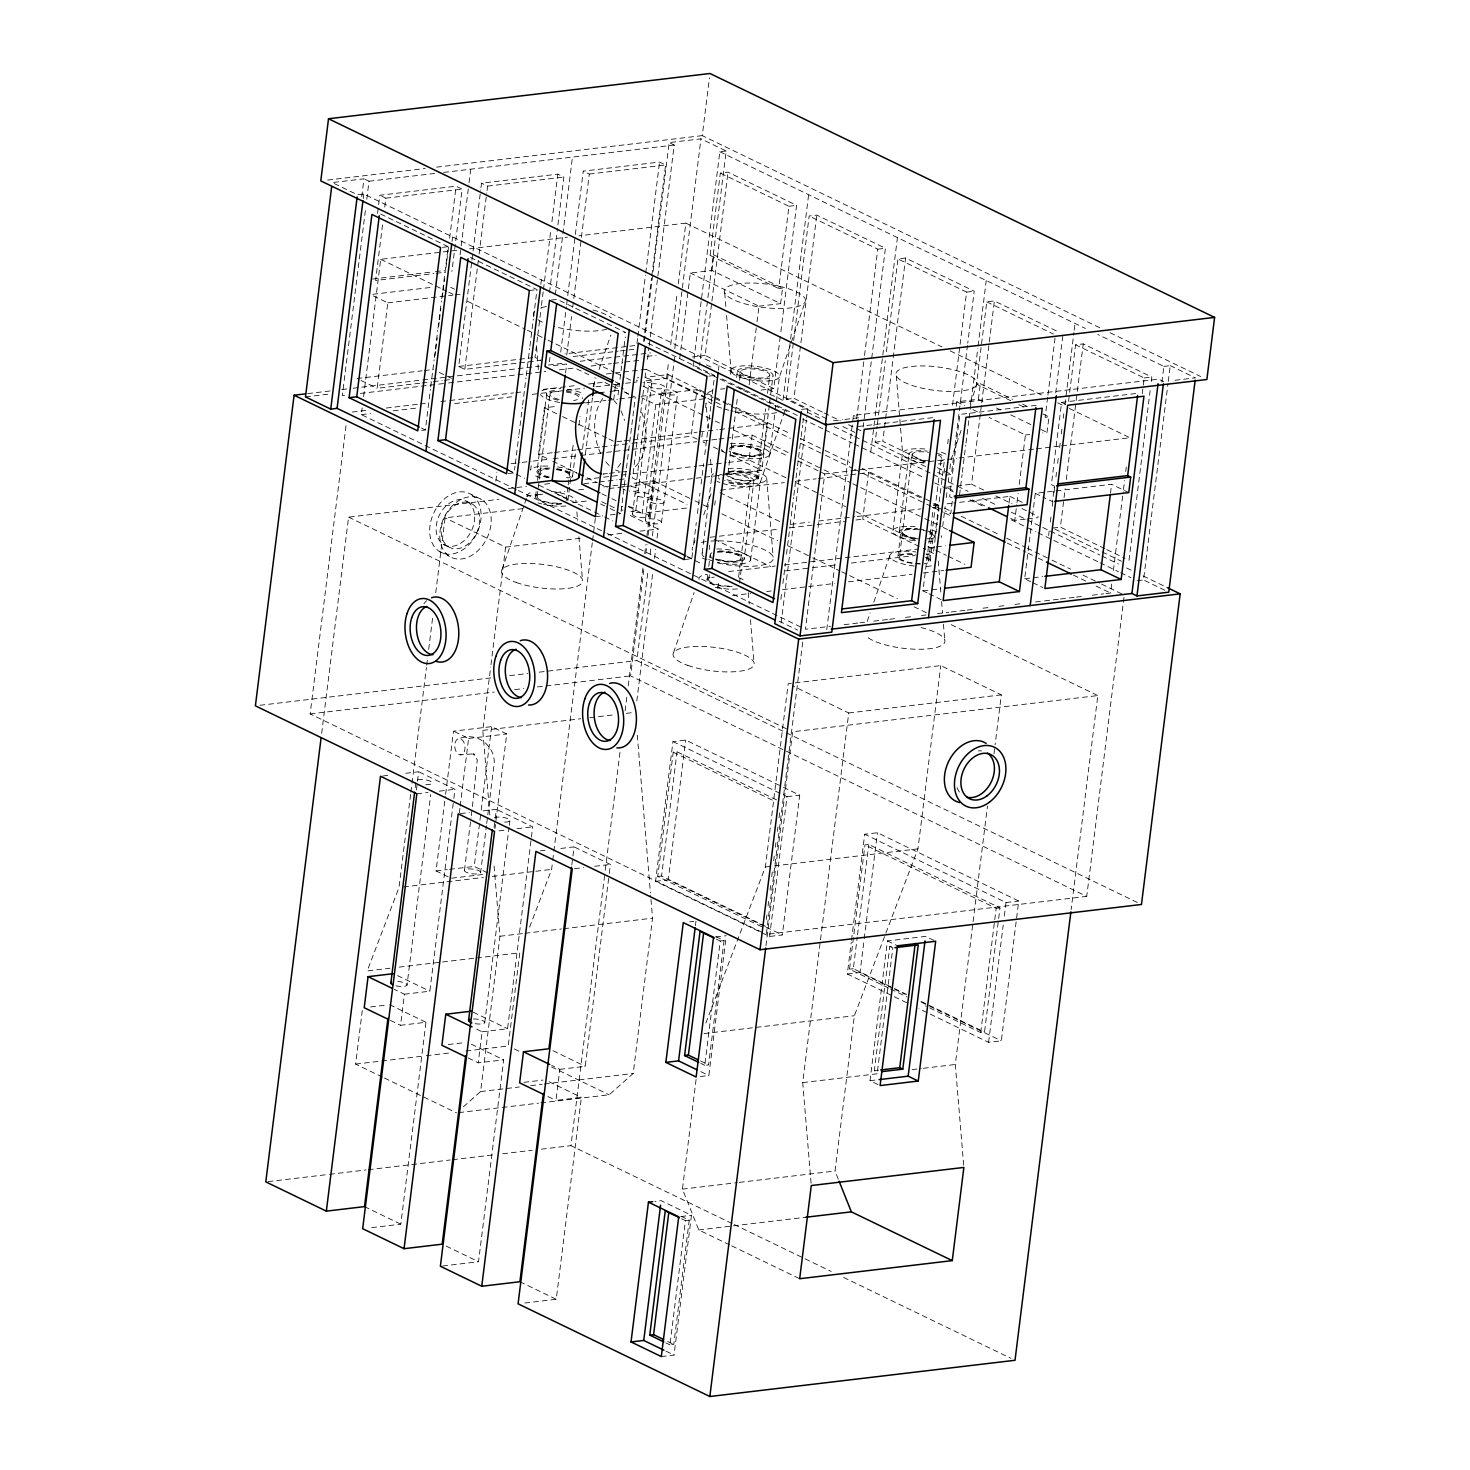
<?xml version="1.0" encoding="UTF-8"?>
<svg xmlns="http://www.w3.org/2000/svg" width="1470" height="1470" viewBox="0 0 1470 1470"><rect width="100%" height="100%" fill="white"/><g stroke="black" fill="none" stroke-linecap="round" stroke-linejoin="round"><path stroke-width="0.75" stroke-dasharray="5 3.75" d="M361.73 196.851L363.972 178.807L332.183 182.574L357.412 194.757L363.77 194.003L807.838 408.642L806.699 417.664M363.219 198.524L363.77 194.003M365.368 210.559L342.326 395.559L346.846 395.026M366.783 199.295L369.025 181.233L363.972 178.807M762.177 932.403L310.133 713.924L346.258 423.948M377.551 213.352L379.811 195.253L456.104 186.212L462.15 189.134L451.896 271.454M382.531 224.892L375.603 280.494L433.944 273.585M384.754 207.086L385.857 198.193L379.811 195.253M321.654 733.401L348.592 517.146L498.9 499.304M516.264 489.51L361.344 414.632L362.19 407.888M363.586 396.624L380.693 259.326L458.125 250.139M419.795 383.229L377.165 388.282L387.804 302.857L370.642 294.57M421.541 430.398L425.363 429.957L426.778 418.638M427.053 416.377L430.434 389.219M430.71 386.959L434.109 359.819M434.385 357.541L437.766 330.401M438.042 328.141L441.423 300.983M441.717 298.722L448.185 246.684L379.572 213.517M434.955 355.905L435.524 351.367M435.818 349.107L437.215 337.806M438.63 326.487L439.199 321.967M439.475 319.688L440.89 308.388M442.286 297.069L442.856 292.548M443.131 290.288L444.546 278.969M445.961 267.65L446.512 263.13M446.806 260.87L448.497 247.291M449.618 238.25L456.104 186.212M452.025 241.447L452.595 236.946M382.402 1077.051L355.63 1064.096L362.41 1009.559M460.073 254.898L460.918 248.136M461.194 245.876L468.783 184.963M469.059 182.703L470.749 169.16M537.542 337.034L535.007 357.412L541.052 360.334L464.759 369.374L458.695 366.453L471.668 262.377M471.943 260.116L472.789 253.336M473.083 251.058L480.69 189.979M480.966 187.719L481.535 183.199L557.828 174.14L563.874 177.061L557.112 231.36M410.608 794.517L399.013 887.476L367.224 970.917L390.009 968.215M410.883 792.238L411.729 785.439M412.023 783.161L426.429 667.509M426.704 665.249L427.549 658.45M428.689 649.372L432.639 617.62M435.745 592.686L445.061 517.844L522.493 508.657M464.759 369.374L478.853 256.258M479.128 253.998L486.735 192.901M487.029 190.641L487.581 186.12L481.535 183.199M415.202 787.644L416.047 780.846A8.177 2.37 7.1 0 1 424.334 779.688A8.177 2.37 7.1 0 1 432.198 782.812A8.177 2.37 7.1 0 1 425.289 784.521M416.396 789.886L418.656 771.75L402.945 773.606M371.653 1227.634L400.814 1224.179L425.969 1022.275L400.538 1025.288L404.397 994.216L394.309 989.347M395.981 985.8A8.177 2.37 7.1 0 0 407.025 985.12L430.747 794.572M482.619 874.521L451.198 878.251L436.057 870.938L445.318 796.538M445.612 794.278L453.477 731.16L491.623 726.639L506.746 733.953L494.967 828.639M404.397 994.216L429.846 991.203L453.568 800.654M453.862 798.375L454.983 789.298L418.656 771.75M495.831 481.094L496.952 472.054M459.338 812.873L459.908 808.371M460.183 806.111L468.599 738.473L453.477 731.16M464.465 870.258L470.988 817.926M471.264 815.648L472.109 808.831M472.403 806.552L477.309 759.843L473.377 753.816L474.626 754.79L471.668 753.504L473.064 753.871L460.257 754.845A8.177 5.09 83.2 0 1 455.259 742.35A8.177 5.09 83.2 0 1 464.134 742.938A8.177 5.09 83.2 0 1 460.257 754.845M508.455 473.561L514.169 472.881L515.014 466.082M515.308 463.822L518.689 436.682M518.965 434.422L522.346 407.263M522.622 405.003L526.003 377.845M526.297 375.585L529.678 348.445M529.953 346.167L533.334 319.027M533.628 316.767L537.009 289.608L468.379 256.442M489.841 815.023L482.785 730.388L490.686 667.031M490.962 664.771L505.625 547.116L445.061 517.844M540.831 284.371L541.401 279.87M537.818 334.774L541.199 307.634M541.475 305.356L543.165 291.795M543.459 289.535L550.772 230.698M551.912 221.658L557.828 174.14M487.452 872.812L474.204 866.418L480.947 812.304M481.223 810.043L491.623 726.639M549.504 292.457L556.836 233.62M480.598 872.647A8.177 2.37 7.1 0 0 469.298 868.899A8.177 2.37 7.1 0 0 467.699 872.812A8.177 2.37 7.1 0 0 480.598 872.647L486.441 825.717M486.717 823.476L493.681 767.616C497.981 748.303 478.264 730.811 459.504 738.583M531.184 465.696L530.633 470.124A24.531 7.093 7.1 0 1 551.25 466.229M555.329 294.717L562.642 236.064M562.918 233.803L572.473 157.106M549.413 361.712L549.982 357.284M533.187 461.084L548.659 459.246L538.571 454.359L544.378 407.778L558.03 406.161M548.255 477.824A17.989 5.2 7.1 0 1 537.083 471.08L546.748 393.427M494.104 827.445L494.949 820.646M495.225 818.386L496.364 809.308L480.653 811.164M535.595 496.162L536.164 491.66M537.561 480.359L538.682 471.319M537.193 496.419L549.964 393.923M560.713 352.12L566.354 306.881M566.63 304.602L567.475 297.822M567.751 295.562L575.082 236.725M575.358 234.465L583.259 171.126L659.552 162.067L665.598 164.989L651.798 275.864M442.635 1266.001L478.522 1261.738L503.677 1059.833L478.246 1062.847L482.123 1031.793L474.038 1027.879M566.758 355.042L571.554 316.583M572.694 307.542L573.539 300.744M573.814 298.483L581.146 239.665M581.422 237.405L589.305 174.048L583.259 171.126M484.733 1022.679L509.024 827.592M509.318 825.313L509.87 820.793M565.546 372.994L566.667 364.046L553.326 365.626M463.417 1106.8L480.598 1091.567L499.947 936.261L494.03 865.352M566.226 500.719L567.916 487.158M568.192 484.898L573.19 444.804M567.843 500.939L570.948 476.078M572.565 476.317L575.872 449.691M578.904 425.289L580.025 416.414M482.123 1031.793L507.554 1028.761L532.691 826.857L496.364 809.308M582.598 448.423L588.68 399.619M585.354 454.597L592.41 397.966M593.807 386.647L594.946 377.588M529.604 927.147L551.617 869.376L552.463 862.578M552.738 860.317L553.584 853.5M553.878 851.24L592.281 542.834M592.575 540.556L595.387 517.881M613.688 399.767L615.618 384.24L619.421 383.78L618.043 394.879M619.991 379.333L621.645 365.956M621.92 363.733L625.264 336.998M571.812 865.021L572.657 858.204M572.951 855.944L574.072 846.867L558.361 848.723M637.576 338.541L636.73 345.34L564.921 353.847M637.851 336.281L645.459 275.202M645.734 272.924L659.552 162.067M621.075 511.45L635.297 397.212L621.167 390.377M643.621 341.481L651.522 278.124M644.43 341.132L652.864 273.438M653.139 271.178L669.162 142.59L700.951 138.823L726.18 151.006L699.481 365.332M606.283 374.005L646.083 369.282L632.541 478.007L687.041 504.339M647.498 359.36L648.913 348.078M649.189 345.817L650.034 339.055M650.31 336.795L674.197 145.034L669.162 142.59M524.827 1303.026L556.248 1299.296L581.385 1097.392L555.954 1100.405L559.831 1069.351L551.746 1065.438M632.541 513.967L648.601 385.066M635.849 510.163L651.908 381.263A8.177 2.37 7.1 0 0 644.76 377.808M686.472 508.05L642.243 513.306L655.785 404.581L641.655 397.764M645.348 520.178L661.408 391.259M648.656 516.356A8.177 2.37 7.1 0 0 637.374 512.607A8.177 2.37 7.1 0 0 635.757 516.521A8.177 2.37 7.1 0 0 648.656 516.356L664.716 387.455A8.177 2.37 7.1 0 0 653.433 383.707A8.177 2.37 7.1 0 0 651.816 387.621A8.177 2.37 7.1 0 0 664.716 387.455M732.06 1223.518L570.966 1145.663L604.997 872.482M605.272 870.203L620.028 751.832M625.117 710.855L626.826 697.203M628.241 685.81L642.978 567.438M644.687 553.786L645.826 544.672M646.947 535.576L653.764 480.929L630.979 483.63M705.765 397.396L666.535 378.433L668.482 362.667M670.743 344.66L677.174 292.897M678.295 283.894L685.865 223.128L578.831 235.825M1123.98 597.353L1086.734 896.388L630.575 675.906L644.117 567.163M645.808 553.565L646.947 544.506M648.068 535.447L668.097 374.593L645.385 377.294M559.831 1069.351L585.262 1066.32L608.984 875.771M609.278 873.492L610.399 864.433L574.072 846.867M674.803 348.629L700.951 138.823M1137.357 902.47L636.878 660.563L648.16 569.882M650.144 554.006L650.989 547.207M652.404 535.87L674.987 354.49M1099.762 327.755L702.256 135.626L709.44 77.928M636.786 700.97L652.57 574.255M654.536 558.416L655.675 549.376M657.072 538.057L658.211 529.016L627.929 514.371M679.71 358.459L688.107 291.023M688.401 288.781L690.349 273.034L711.976 270.48L780.607 303.647L782.536 288.12L713.905 254.935L710.083 255.394L720.337 173.074L727.981 172.174L796.593 205.341L780.533 334.315M661.482 522.548A8.177 2.37 7.1 0 0 650.181 518.818A8.177 2.37 7.1 0 0 648.582 522.714A8.177 2.37 7.1 0 0 661.482 522.548L677.541 393.648A8.177 2.37 7.1 0 0 666.241 389.899A8.177 2.37 7.1 0 0 664.642 393.813A8.177 2.37 7.1 0 0 677.541 393.648M726.18 151.006L719.822 151.759L693.123 366.085L697.368 365.589M697.203 439.181L691.157 436.259L696.964 389.66L637.741 396.698M711.976 270.48L713.905 254.935M780.258 336.575L773.771 388.613L705.141 355.446L711.627 303.408M711.903 301.148L727.981 172.174M701.851 437.049L702.403 432.529M705.508 407.613L706.078 403.092L707.952 427.752M684.175 559.629L691.8 558.729L692.646 551.948M693.766 542.889L696.302 522.53M697.442 513.471L699.977 493.111M701.098 484.071L703.634 463.693M704.755 454.653L714.622 375.456L645.991 342.289M718.462 370.219L719.014 365.718M783.437 787.314L799.717 795.178L782.316 934.957L769.6 936.463L655.565 881.357L672.966 741.578L685.682 740.053L781.397 786.321M540.813 1102.886L609.131 1094.782L633.184 1073.467L652.533 918.162L650.622 895.285M761.699 926.725L657.751 876.469L673.223 752.217L677.045 751.776L778.953 801.04M765.521 926.265L661.573 876.028L677.045 751.776M702.201 553.051L711.866 475.398M730.48 374.28L731.031 369.852M763.977 926.1L668.28 879.832L685.682 740.053M709.201 549.578L709.753 545.131M714.714 505.202L715.284 500.755M707.07 579.897L707.64 575.376M708.76 566.336L710.175 555.054M708.76 579.345L709.33 574.843M736.654 377.459L737.481 370.789M727.926 473.799L737.664 395.706M739.594 380.16L740.696 371.285M717.856 588.404L718.701 581.624M749.186 384.883L756.738 324.19M757.013 321.948L758.979 306.201L690.349 273.034M786.027 477.842L749.02 459.963L752.107 435.102L727.779 437.986M738.638 576.865L750.564 481.131M695.42 925.604L695.99 921.102M739.502 583.057L742.589 558.214M715.743 559.611A17.989 5.2 7.1 0 0 744.132 559.243L753.798 481.59M782.536 288.12L778.714 288.561L788.967 206.259L720.337 173.074M756.958 478.081A14.718 4.245 7.1 0 0 736.635 471.355A14.718 4.245 7.1 0 0 733.75 478.393A14.718 4.245 7.1 0 0 756.958 478.081L765.594 408.862M767.524 393.335L769.729 375.585A14.718 4.245 7.1 0 0 749.406 368.841A14.718 4.245 7.1 0 0 746.521 375.879A14.718 4.245 7.1 0 0 769.729 375.585M758.575 478.301A16.354 4.722 7.1 0 0 735.992 470.823A16.354 4.722 7.1 0 0 732.795 478.632A16.354 4.722 7.1 0 0 758.575 478.301L761.68 453.458M763.297 453.697L769.38 404.875M769.655 402.67L772.963 376.044A17.989 5.2 7.1 0 0 748.12 367.812A17.989 5.2 7.1 0 0 744.592 376.412A17.989 5.2 7.1 0 0 772.963 376.044M750.582 560.199L760.247 482.546L785.311 409.432M609.205 488.518L761.809 470.4L767.597 423.819L731.27 406.253M769.747 454.653L775.002 412.482M775.278 410.277L776.105 403.607M776.38 401.402L779.412 376.981L805.211 301.717A40.866 11.815 7.1 0 0 748.763 283.012A40.866 11.815 7.1 0 0 740.715 302.563A40.866 11.815 7.1 0 0 805.211 301.717M729.653 1244.888L698.764 1229.949L682.447 1189.138L696.174 1078.833M783.051 399.987L790.364 341.334M790.639 339.074L808.629 194.701M826.691 418.785L786.321 399.27L793.377 342.712M793.653 340.452L809.161 215.998L816.787 215.098L885.418 248.265L863.147 427.017M681.161 1216.26L689.246 1220.173L673.774 1344.407L669.952 1344.866L685.424 1220.614L681.4 1218.667M715.982 936.702L724.067 940.616L708.595 1064.85L704.773 1065.309L720.245 941.057L716.221 939.109M661.316 1356.571L674.032 1355.064L691.451 1215.286L661.169 1200.659L654.812 1201.413M700.381 1076.518L708.852 1075.507L725.978 937.989M822.208 412.023L793.965 398.37L816.787 215.098M780.882 599.392L781.728 592.612M782.867 583.553L785.403 563.194M786.524 554.135L789.904 526.995M790.18 524.735L793.579 497.577M793.855 495.316L797.236 468.158M797.512 465.898L800.893 438.758M801.187 436.498L802.583 425.179M802.877 422.919L803.428 418.38M781.14 622.968L806.424 419.924M705.857 1023.12L765.374 866.969L788.196 683.697L940.782 665.598L1001.327 694.869L995.116 744.757M766.366 919.485L766.917 914.965M768.057 905.924L768.608 901.422M770.023 890.122L770.592 885.601M771.713 876.561L772.264 872.041M773.679 860.758L774.249 856.238M775.37 847.198L775.939 842.678M777.336 831.377L777.906 826.875M779.026 817.834L779.872 811.054M802.712 642.169L766.311 934.405L1086.734 896.388M765.98 945.761L792.642 731.766L1097.814 695.567L1071.152 909.544M797.898 460.974L824.743 473.965L805.413 629.27L830.458 626.293M769.6 936.463L787.001 796.685L782.94 794.719M826.746 629.711L853.445 415.385L1158.617 379.168L1163.67 381.612M856.642 418.858L864.25 357.78M864.544 355.519L877.774 249.183L809.161 215.998M870.736 451.952L874.962 418.105M875.238 415.845L897.435 237.625M919.246 546.509L862.725 519.186L868.531 472.587L850.303 474.755M925.604 466.596L875.146 442.194L877.112 426.355M877.388 424.095L878.233 417.315M878.527 415.054L885.289 360.738M886.41 351.697L897.968 258.94L905.593 258.022L974.224 291.189L967.738 343.245M811.091 1183.258L802.712 1082.6L820.223 942.013M820.499 939.734L848.741 712.968L792.238 685.645M925.163 461.782L882.772 441.294L905.593 258.022M892.933 530.431L902.598 452.76M899.383 531.368L909.048 453.715M897.894 556.468L900.981 531.607M906.696 1002.724L847.308 974.022L851.24 942.472M851.516 940.212L864.709 834.243L877.443 832.737L1018.728 901.036L1001.309 1040.815L988.593 1042.322L918.971 1008.677M912.337 562.937A14.718 4.245 7.1 0 1 899.493 556.726L912.264 454.212M888.45 987.987L849.513 969.153L864.985 844.901L868.788 844.46L999.986 907.872L984.514 1032.124L980.711 1032.565L925.347 1005.811M906.622 994.473L853.317 968.712L857.267 937.07M857.543 934.81L868.788 844.46M838.286 1179.197L835.034 1171.02L854.382 1015.715L917.96 848.851L940.782 665.598M892.786 988.354L860.024 972.515L863.956 940.965M864.231 938.705L877.443 832.737M926.982 592.796L922.939 590.848L933.303 507.664M928.525 561.007L941.296 458.511M930.142 561.228L933.248 536.385M934.865 536.624L944.53 458.971A17.989 5.2 7.1 0 1 941.131 461.102M933.652 551.121L937.235 522.273M937.511 520.049L938.889 508.951M944.052 473.101L944.604 468.581M947.709 443.701L948.279 439.162M952.505 405.224L966.598 292.107L897.968 258.94M878.086 1084.603L870.019 1080.689L887.439 940.91L925.586 936.39L935.673 941.259M956.235 406.308L956.786 401.825L978.395 399.252L984.459 402.174M889.791 946.46L892.823 947.929L877.351 1072.163L874.319 1070.711L889.791 946.46L894.036 945.963M942.693 526.48L943.519 519.829M943.795 517.605L945.173 506.507M946.276 497.632L947.121 490.98M948.223 482.105L948.775 477.658M949.877 468.783L950.704 462.131M945.669 475.141L951.402 474.461L967.462 345.505M959.561 494.875L962.078 474.571M962.354 472.311L965.735 445.245M966.01 442.985L968.822 420.42M969.116 418.16L969.943 411.398M970.237 409.138L977.826 348.225M978.101 345.964L986.241 280.55M1010.846 400.759L976.521 384.166L986.774 301.864L994.4 300.946L1058.988 332.165M978.395 399.252L980.343 383.725L976.521 384.166M983.687 490.08L971.578 484.218L981.445 405.022M981.721 402.762L994.4 300.946M1009.045 503.108L1009.872 496.364L953.773 503.034M1025.38 519.149L1014.778 520.398L1016.726 504.669M1017.019 502.428L1018.14 493.424M1019.261 484.438L1025.417 434.991L989.089 417.425M963.677 1165.159L955.298 1064.501L972.809 923.895M973.085 921.635L987.491 805.983M993.996 753.816L994.841 747.017M1030.727 581.697L1024.663 578.776L1035.303 493.35L1111.596 484.291L1128.758 492.597M1047.651 397.323L1045.152 417.351L1048.974 416.892L1047.026 432.419L1042.708 432.933M1047.926 395.099L1055.405 335.031M1055.699 392.949L1063.03 334.131M980.711 1032.565L996.182 908.313L864.985 844.901M1135.667 393.556L1061.616 402.339L1051.362 484.641L1054.394 486.111L1052.465 501.637L1042.928 497.044M1048.643 535.539L1049.212 531.038M1050.333 521.997L1051.179 515.235M1052.299 506.213L1052.851 501.693M1053.99 492.671L1054.835 485.908M1055.956 476.886L1056.507 472.366M1057.628 463.344L1058.473 456.582M1059.613 447.56L1060.164 443.04M1061.285 434.017L1062.13 427.255M1063.251 418.233L1063.821 413.713M1064.941 404.691L1073.927 332.496M1074.221 330.236L1075.066 323.473M988.593 1042.322L1003.202 925.089M1004.322 916.067L1006.013 902.543L864.709 834.243M1068.543 401.347L1069.388 394.566M1069.664 392.306L1075.581 344.788L1083.225 343.888L1151.837 377.055L1151.286 381.575M1104.797 548.604L1060.385 527.142L1063.765 500.002M1064.06 497.724L1065.18 488.683M1066.301 479.624L1075.893 402.706M1076.169 400.446L1077.014 393.648M1077.308 391.387L1083.225 343.888M1110.475 493.295L1111.596 484.291M1106.028 593.604L1110.585 593.053L1111.706 584.049M1113.378 570.544L1123.19 491.77M1123.484 489.528L1124.605 480.525M1125.726 471.521L1126.277 467.019M1142.245 393.795L1144.211 377.955L1075.581 344.788M1129.015 560.309L1150.146 390.634M1161.906 382.182L1163.872 366.397L1097.778 334.443M1164.883 590.297L1143.531 579.97L1167.988 383.688M1168.264 381.428L1170.23 365.644L1163.872 366.397M502.005 569.717L524.018 505.386M524.753 503.236L527.693 494.673M593.108 386.72L596.048 378.121M599.007 369.521L610.803 335.105M693.472 544.947L694.942 540.648M703.744 514.923L711.094 493.479M673.572 652.643L694.116 592.594M867.245 621.442L870.166 612.861M873.841 602.13L889.993 554.962M950.98 459.908L961.306 429.81M970.145 403.993L976.778 384.644A40.866 11.815 7.1 0 0 920.312 365.938A40.866 11.815 7.1 0 0 912.282 385.489A40.866 11.815 7.1 0 0 976.778 384.644M327.589 180.075L425.234 168.499M436.59 167.139L702.256 135.626M369.025 181.233L434.587 173.46M443.628 172.394L674.197 145.034M385.857 198.193L462.15 189.134M487.581 186.12L563.874 177.061M589.305 174.048L665.598 164.989M442.47 247.364L448.185 246.684M788.967 206.259L796.593 205.341M469.518 248.797L567.438 237.166M372.571 279.043L433.172 271.84M435.414 271.582L444.381 270.517M436.186 273.31L445.171 272.244M372.884 294.294L431.224 287.385M387.804 302.857L452.87 295.139M455.112 294.882L461.856 294.073M529.365 290.509L537.009 289.608M877.774 249.183L885.418 248.265M551.471 300.045L557.185 299.365L625.816 332.532L621.994 332.992M758.979 306.201L780.607 303.647M966.598 292.107L974.224 291.189M356.971 378.525L422.055 370.808M424.297 370.532L433.264 369.466M458.695 366.453L532.746 357.669M573.208 356.512L618.098 351.183M620.34 350.926L633.809 349.327M307.708 393.592L330.419 390.91M341.775 389.55L350.852 388.484M353.131 388.209L539.325 366.122M548.402 365.038L564.296 363.145M580.191 361.271L650.585 352.91M422.037 382.953L431.022 381.888M433.264 381.63L442.231 380.565M444.473 380.289L451.216 379.499M305.484 396.9L328.196 394.199M647.002 356.383L656.079 355.299M360.407 393.427L444.05 383.486M448.57 382.953L545.774 371.432M559.335 369.815L575.174 367.941M590.995 366.067L611.336 363.641M613.596 363.384L622.637 362.3M624.897 362.043L640.718 360.168M692.425 356.953L705.141 355.446M352.212 412.078L368.125 410.185M386.298 408.035L418.123 404.25M420.383 403.993L427.2 403.184M440.835 401.567L447.67 400.759M449.93 400.483L513.563 392.931M515.841 392.655L522.659 391.847M543.11 389.421L574.935 385.654M588.57 384.037L604.464 382.145M361.344 414.632L370.458 413.566M393.243 410.847L416.01 408.145M454.726 403.552L511.67 396.808M532.158 394.364L538.994 393.556M541.272 393.298L564.039 390.597M566.317 390.322L584.545 388.154M595.92 386.812L611.869 384.919M614.148 384.644L623.262 383.56M625.54 383.284L636.914 381.943M646.028 380.859L666.535 378.433M708.908 376.136L714.622 375.456M599.448 392.71L607.918 391.7M610.032 391.461L618.521 390.45A40.866 25.413 83.2 0 0 614.092 390.763M585.372 402.909L605.861 400.483M608.139 400.207L617.492 399.325M619.532 398.848L635.463 396.973M761.056 390.12L773.771 388.613M655.785 404.581L704.424 398.811M786.321 399.27L793.965 398.37M801.481 409.395L807.838 408.642M1144.211 377.955L1151.837 377.055M621.847 441.11L615.011 441.919L608.966 438.997M624.125 440.835L630.961 440.026M633.239 439.75L697 432.198M699.279 431.923L717.507 429.754M719.786 429.497L726.603 428.67M728.881 428.413L767.597 423.819M538.571 454.359L552.224 452.742M554.502 452.484L575.009 450.04M577.287 449.765L600.054 447.064M602.332 446.806L611.446 445.722M613.725 445.447L629.656 443.554M631.935 443.297L691.157 436.259M833.508 420.787L842.604 419.703M844.864 419.428L858.498 417.811L853.445 415.385M1175.026 380.271L1195.459 377.845L1170.23 365.644M511.064 463.712L519.902 462.664M522.126 462.388L530.964 461.341M553.216 458.713L578.261 455.737M580.54 455.461L621.534 450.592M623.813 450.334L696.688 441.68M716.735 439.31L701.245 441.147L705.288 443.095M718.94 439.034L725.574 438.262M858.168 426.484L934.461 417.425M1036.185 405.352L959.892 414.411L949.638 496.713L952.67 498.183L950.741 513.71L945.026 510.954M607.404 473.524L603.159 474.038A40.866 25.413 83.2 0 0 607.588 473.726M609.517 473.285L620.12 472.017M875.146 442.194L882.772 441.294M508.326 488.518L526.499 486.349M544.653 484.2L551.471 483.391M585.519 479.349L601.414 477.474M603.692 477.199L630.942 473.965M633.221 473.689L696.798 466.155M699.058 465.88L726.309 462.646M728.587 462.388L749.02 459.963M583.902 483.777L597.169 482.197M599.374 481.939L617.069 479.845M619.274 479.569L625.908 478.797M1025.417 434.991L1029.735 434.477M526.223 496.07L542.173 494.177M555.825 492.56L564.939 491.476M578.61 489.859L585.446 489.032M603.655 486.882L610.491 486.074M612.769 485.798L628.701 483.906M547.557 505.68L563.488 503.787M572.602 502.722L586.273 501.086M824.743 473.965L945.449 459.632M947.727 459.375L956.841 458.291M959.12 458.015L1034.274 449.103M1036.552 448.828L1059.319 446.127M1061.597 445.851L1129.934 437.748L1065.897 406.804M720.484 490.153L784.263 482.601M795.656 481.241L816.144 478.816M818.422 478.54L848.025 475.03M595.35 516.705L601.708 515.952M610.197 514.941L620.781 513.692L606.651 506.856M946.147 487.232L954.618 486.239M956.749 485.982L971.578 484.218M505.625 547.116L580.779 538.204M608.102 534.951L624.033 533.059M639.983 531.166L658.211 529.016M938.062 504.89L933.579 505.423L943.115 510.035M947.047 503.824L951.531 503.291M791.136 524.312L809.364 522.144M818.459 521.06L854.897 516.742M857.175 516.466L920.955 508.896M932.329 507.554L939.165 506.746L933.119 503.806M710.139 537.285L716.974 536.476M719.253 536.219L778.457 529.182M789.849 527.84L814.894 524.863M817.173 524.588L844.497 521.354M855.889 519.994L862.725 519.186M1027.493 518.892L1038.096 517.642M1052.759 528.042L1060.385 527.142M728.661 571.554L775.241 566.024M784.355 564.939L918.713 548.99M934.332 547.152L923.27 548.457L933.358 553.326L926.541 554.135M936.537 546.877L945.394 545.829M785.329 570.893L810.393 567.916M812.671 567.659L837.716 564.682M851.387 563.065L915.149 555.495M732.63 595.552L750.784 593.402M766.678 591.51L771.217 590.977M782.573 589.635L834.795 583.443M848.429 581.826L912.006 574.274M923.362 572.933L943.795 570.507M922.939 590.848L929.683 590.04M931.925 589.782L940.892 588.717M1024.663 578.776L1042.616 576.644M1137.174 580.724L1143.531 579.97M844.129 624.676L857.782 623.059M860.06 622.784L864.617 622.251M873.731 621.167L887.402 619.55M889.662 619.274L896.498 618.466M905.612 617.382L912.447 616.573M921.561 615.489L926.118 614.956M937.492 613.596L948.885 612.237M951.163 611.979L964.835 610.362M967.113 610.087L973.93 609.278M983.044 608.194L989.88 607.386M998.994 606.301L1005.829 605.493M1014.925 604.409L1021.76 603.6M1035.431 601.983L1042.267 601.175M1044.545 600.899L1058.198 599.282M1060.476 599.007L1074.147 597.39M1076.426 597.114L1083.261 596.305M1092.357 595.221L1103.749 593.862M259.933 705.288L491.55 677.817M509.704 675.667L527.877 673.499M539.233 672.158L636.878 660.563M310.133 713.924L494.214 692.076M514.665 689.65L523.761 688.566M537.395 686.949L630.575 675.906M482.785 730.388L580.724 718.756M589.819 717.672L614.883 714.714M626.275 713.354L633.092 712.546M468.599 738.473L506.746 733.953M848.741 712.968L1001.327 694.869M382.751 776.013L389.476 775.204M416.837 793.837L428.064 792.495M439.273 791.172L454.983 789.298M460.459 813.571L469.444 812.506M499.028 830.862L505.772 830.054M516.981 828.731L532.691 826.857M787.001 796.685L799.717 795.178M540.409 850.854L544.911 850.321M436.057 870.938L447.284 869.615M449.526 869.34L474.204 866.418M403.57 886.943L483.281 877.48M492.395 876.414L551.617 869.376M574.494 868.678L583.48 867.612M594.688 866.289L610.399 864.433M657.751 876.469L661.573 876.028M765.374 866.969L772.209 866.161M774.47 865.885L917.96 848.851M655.565 881.357L668.28 879.832M499.947 936.261L522.714 933.56M524.992 933.285L561.43 928.966M563.708 928.691L652.533 918.162M689.632 921.855L693.858 921.359M399.123 967.131L474.277 958.22M476.556 957.944L519.81 952.817L508.216 1045.997L462.664 1051.399M715.669 936.996L726.272 935.728M1006.013 902.543L1018.728 901.036M720.245 941.057L724.067 940.616M996.182 908.313L999.986 907.872M370.569 1006.968L387.51 1004.965M849.513 969.153L853.317 968.712M847.308 974.022L860.024 972.515M448.276 1044.527L465.218 1042.524M355.63 1064.096L423.948 1055.993M426.226 1055.717L448.993 1053.016M704.057 1033.557L854.382 1015.715M523.871 1082.343L542.945 1080.082M480.598 1091.567L519.314 1086.973M530.707 1085.632L542.081 1084.272M544.359 1084.015L633.184 1073.467M458.824 1112.606L538.534 1103.143M874.319 1070.711L878.564 1070.197M802.712 1082.6L877.866 1073.688M912.025 1069.627L921.139 1068.543M923.417 1068.286L955.298 1064.501M870.019 1080.689L876.745 1079.899M268.073 1181.604L327.277 1174.567M329.556 1174.31L365.993 1169.973M368.272 1169.716L450.261 1159.977M452.539 1159.72L493.534 1154.85M502.648 1153.766L532.25 1150.257M541.364 1149.172L570.966 1145.663M682.447 1189.138L737.095 1182.652M739.373 1182.376L835.034 1171.02M680.849 1216.554L691.451 1215.286M685.424 1220.614L689.246 1220.173M698.764 1229.949L805.799 1217.252M1110.052 332.735L1200.678 376.54M719.822 151.759L1085.393 328.453M986.774 301.864L1053.384 334.058M1061.616 402.339L1065.658 404.287M685.865 223.128L941.976 346.902M950.245 350.907L1043.186 395.816M1057.647 402.817L1063.839 405.812M980.343 383.725L1012.628 399.325M1022.734 404.213L1026.758 406.161M1042.91 413.97L1048.974 416.892M710.083 255.394L778.714 288.561M1018.912 404.654L1024.957 407.594M996.568 408.035L1000.611 409.983M1010.698 414.852L1030.893 424.61M1040.98 429.497L1047.026 432.419M956.786 401.825L964.853 405.72M972.938 409.615L981.004 413.529M1035.303 493.35L1041.017 496.107M1009.872 496.364L1025.123 503.732M824.229 412.996L840.381 420.806M848.447 424.701L854.511 427.641M856.532 428.615L862.578 431.537M937.272 467.625L951.402 474.461M995.796 495.923L1011.948 503.732M1022.036 508.602L1038.188 516.411M1106.818 549.578L1124.973 558.361M842.843 426.594L854.952 432.437M937.713 472.44L943.758 475.361M1054.78 529.035L1121.389 561.228M807.287 412.206L820.885 418.785M706.445 364.891L712.638 367.867M834.151 426.612L852.692 435.561M854.75 436.553L930.951 473.395M933.009 474.387L955.665 485.339M957.723 486.331L968.032 491.311M982.438 498.275L996.862 505.257M1011.286 512.221L1048.349 530.137M1050.407 531.129L1099.836 555.017M1101.894 556.028L1118.376 563.984M1126.608 567.971L1132.8 570.948M1143.09 575.928L1167.805 587.871M722.101 378.948L797.383 415.459M948.168 488.205L954.214 491.145M972.387 499.91L986.517 506.746M1010.735 518.451L1014.778 520.398M697.258 368.088L717.911 378.066M719.969 379.076L748.891 393.041M750.949 394.052L788.122 412.023M802.583 419.005L823.237 428.983M825.313 429.975L852.159 442.966M854.217 443.958L924.446 477.897M934.773 482.895L953.35 491.88M969.888 499.855L984.33 506.856M1011.195 519.829L1025.637 526.811M1027.714 527.822L1035.964 531.809M1038.04 532.801L1097.925 561.76M1100.001 562.753L1118.578 571.738M1120.654 572.73L1130.981 577.728M668.097 374.593L705.251 392.563M707.327 393.556L725.904 402.523M727.962 403.533L789.886 433.466M800.213 438.446L822.906 449.416M824.982 450.426L849.752 462.388M862.137 468.379L932.311 502.299M934.369 503.291L942.619 507.279M944.695 508.289L950.888 511.284M961.196 516.264L998.351 534.216M1006.619 538.222L1025.196 547.189M1027.254 548.181L1049.966 559.17M1052.024 560.162L1070.601 569.147M1082.986 575.119L1099.505 583.112M1101.563 584.104L1122.198 594.082M696.964 389.66L700.988 391.626M703.009 392.6L713.115 397.47M715.118 398.443L721.182 401.383M723.203 402.357L729.249 405.279M868.531 472.587L921.01 497.962M707.842 398.388L722.284 405.389M734.688 411.379L790.456 438.317M800.783 443.315L823.494 454.303M825.57 455.296L852.416 468.268M854.474 469.279L860.667 472.274M862.743 473.267L924.703 503.218M926.761 504.21L943.281 512.203M945.357 513.195L949.491 515.198M1007.317 543.147L1025.895 552.132M1027.971 553.124L1036.221 557.13M1038.298 558.122L1046.548 562.11M1073.412 575.082L1085.797 581.073M1096.124 586.071L1110.585 593.053M646.083 369.282L706.647 398.554M450.757 287.367L454.561 289.204M752.107 435.102L789.114 452.999M799.386 457.96L822.006 468.893M824.064 469.885L850.781 482.803M852.839 483.795L922.737 517.587M924.795 518.579L941.241 526.517M943.299 527.509L947.415 529.494M380.693 259.326L446.788 291.281M448.846 292.273L452.981 294.276M467.442 301.258L525.268 329.207M527.344 330.199L535.595 334.204M537.671 335.197L545.921 339.184M547.998 340.195L614.092 372.13M616.15 373.141L624.419 377.128M626.477 378.121L630.612 380.124M642.996 386.114L713.226 420.052M715.284 421.045L719.418 423.048M733.879 430.03L787.571 455.994M1032.748 582.671L1042.836 587.559M615.397 381.832L619.421 383.78M613.394 384.093L623.482 388.98M576.755 368.915L588.864 374.776M605.015 382.567L619.146 389.403M796.299 482.803L845.636 506.654M855.926 511.633L917.592 541.438M927.864 546.399L946.368 555.348M948.426 556.34L964.871 564.296M713.354 446.99L727.485 453.826M729.506 454.8L761.809 470.4M544.378 407.778L560.511 415.587M562.532 416.561L576.663 423.378M578.684 424.352L606.945 438.023M719.969 492.652L780.533 521.923M929.003 593.77L941.112 599.613M439.328 372.406L453.458 379.223M653.764 480.929L692.995 499.91M695.071 500.903L709.532 507.885M721.917 513.875L777.685 540.831M788.012 545.829L810.723 556.799M812.8 557.81L839.646 570.783M841.704 571.775L897.472 598.731M913.991 606.724L926.394 612.714M951.182 624.695L1097.814 695.567M552.702 461.194L576.92 472.899M587.008 477.787L597.096 482.656M599.117 483.63L607.202 487.544M714.163 539.251L770.684 566.556M601.873 493.791L609.94 497.687M611.961 498.679L616.004 500.627M628.113 506.47L642.243 513.306M361.014 380.473L377.165 388.282M601.689 501.693L607.735 504.614M609.756 505.588L615.82 508.528M600.605 503.934L604.648 505.882M421.32 427.99L425.363 429.957M508.124 469.941L514.169 472.881M687.758 556.781L691.8 558.729M508.069 470.253L514.243 473.23M516.301 474.222L524.514 478.191M538.92 485.155L592.355 510.99M594.413 511.983L602.645 515.952M604.703 516.944L612.916 520.931M686.931 556.689L693.105 559.684M695.163 560.676L701.319 563.653M518.322 490.502L605.07 532.434M607.128 533.426L801.279 627.267M779.063 621.13L797.64 630.115M471.447 494.6A32.689 23.796 -64.2 0 1 464.759 548.402A32.689 23.796 -64.2 0 1 429.957 526.039A32.689 23.796 -64.2 0 1 471.447 494.6L481.554 499.488A32.689 23.796 -64.2 0 1 474.847 553.29A32.689 23.796 -64.2 0 1 440.044 530.909A32.689 23.796 -64.2 0 1 481.554 499.488M467.442 501.711A24.531 17.861 -64.2 0 1 462.407 542.062A24.531 17.861 -64.2 0 1 436.314 525.286A24.531 17.861 -64.2 0 1 467.442 501.711L472.476 504.155A24.531 17.861 -64.2 0 1 467.46 544.488A24.531 17.861 -64.2 0 1 441.367 527.712A24.531 17.861 -64.2 0 1 472.476 504.155M443.334 544.323L448.387 546.766M439.328 551.415L449.416 556.303M348.592 517.146L788.508 729.782M672.966 741.578L780.901 793.745M673.223 752.217L775.149 801.481M887.439 940.91L897.527 945.798M920.973 1001.401L984.514 1032.124M766.017 927.092L782.316 934.957M894.826 989.347L905.079 994.29M921.451 1002.209L927.588 1005.186M929.646 1006.178L1001.309 1040.815M890.508 988.979L906.898 996.899M700.51 1060.954L708.595 1064.85M700.731 1063.361L704.773 1065.309M700.786 1071.612L708.852 1075.507M397.543 975.602L429.846 991.203M473.23 1012.187L507.554 1028.761M552.959 1050.719L585.262 1066.32M514.39 1048.974L520.564 1051.969M551.471 1066.908L609.131 1094.782M389.642 1004.708L425.969 1022.275M471.374 1044.214L503.677 1059.833M549.1 1081.773L581.385 1097.392M390.45 1020.401L400.538 1025.288M468.158 1057.977L478.246 1062.847M547.887 1096.51L555.954 1100.405M734.136 1224.528L831.193 1271.44M843.596 1277.43L1010.882 1358.298M384.46 1078.043L456.545 1112.882M731.711 1245.88L799.68 1278.735M667.711 1341.485L673.774 1344.407M665.91 1342.918L669.952 1344.866M665.965 1351.169L674.032 1355.064M364.487 1206.613L400.814 1224.179M446.237 1246.119L478.522 1261.738M519.902 1281.73L556.248 1299.296M938.246 560.934L940.837 592.539M941.59 601.579L942.509 612.861M943.446 624.162L944.732 639.964M766.678 478.007L773.165 557.038M748.248 592.594L749.186 603.894M750.472 619.697L754 662.602M637.282 735.147L650.438 892.988M576.883 511.928L577.618 520.968M578.904 536.77L582.432 579.676M896.314 375.861L902.709 454.653M724.747 292.934L725.849 306.44M726.584 315.444L731.141 371.726M710.506 459.265L711.976 477.272A24.531 7.093 7.1 0 1 713.409 473.763M536.568 347.085L538.387 369.595M959.432 792.091A24.531 17.861 -64.2 0 1 957.062 787.571M978.303 750.894A24.531 17.861 -64.2 0 1 981.574 750.931M423.911 603.747A32.689 20.323 83.2 0 1 426.704 600.679M730.406 443.756A24.531 7.093 7.1 0 1 763.242 448.185A24.531 7.093 7.1 0 1 763.775 457.887A24.531 7.093 7.1 0 1 731.049 455.149M723.203 451.363A24.531 7.093 7.1 0 1 721.458 449.379M731.215 446.31A17.989 5.2 7.1 0 1 758.52 448.956A17.989 5.2 7.1 0 1 755.396 456.564A17.989 5.2 7.1 0 1 729.175 451.29M941.921 463.656A24.531 7.093 7.1 0 1 938.375 463.95M924.005 463.123A24.531 7.093 7.1 0 1 902.506 453.072A24.531 7.093 7.1 0 1 927.46 449.287M941.296 452.264A24.531 7.093 7.1 0 1 945.871 454.083M932.256 541.309A24.531 7.093 7.1 0 1 928.709 541.603M914.34 540.776A24.531 7.093 7.1 0 1 892.823 530.725A24.531 7.093 7.1 0 1 917.794 526.94M931.631 529.917A24.531 7.093 7.1 0 1 936.188 531.736M941.204 535.686A24.531 7.093 7.1 0 1 941.314 537.561M924.759 461.304A17.989 5.2 7.1 0 1 908.974 453.936A17.989 5.2 7.1 0 1 927.276 451.161M937.419 453.348A17.989 5.2 7.1 0 1 944.457 457.593M927.754 531.001A17.989 5.2 7.1 0 1 928.213 539.361M915.075 538.957A17.989 5.2 7.1 0 1 899.309 531.589A17.989 5.2 7.1 0 1 917.611 528.814M919.154 529.035A17.989 5.2 7.1 0 1 923.674 529.88M776.674 412.537A40.866 11.815 7.1 0 1 730.811 410.681M728.863 410.222A40.866 11.815 7.1 0 1 723.277 408.678M721.549 408.109A40.866 11.815 7.1 0 1 713.942 405.095M711.866 404.011A40.866 11.815 7.1 0 1 708.485 401.806M707.989 392.637A40.866 11.815 7.1 0 1 713.134 390.505M720.502 389.127A40.866 11.815 7.1 0 1 724.857 388.741M739.778 388.87A40.866 11.815 7.1 0 1 748.267 389.734M769.912 394.511A40.866 11.815 7.1 0 1 782.959 400.832M728.348 471.319A24.531 7.093 7.1 0 1 760.1 482.84A24.531 7.093 7.1 0 1 721.549 483.06M719.896 482.472A24.531 7.093 7.1 0 1 716.974 481.241M716.698 548.971A24.531 7.093 7.1 0 1 750.729 559.28A24.531 7.093 7.1 0 1 717.433 562.238M711.884 560.713A24.531 7.093 7.1 0 1 708.705 559.519M704.038 556.928A24.531 7.093 7.1 0 1 703.744 551.415M724.949 473.597A17.989 5.2 7.1 0 1 749.02 476.85A17.989 5.2 7.1 0 1 749.424 483.961A17.989 5.2 7.1 0 1 725.427 481.958M719.675 479.183A17.989 5.2 7.1 0 1 718.389 477.732M718.316 476.353A17.989 5.2 7.1 0 1 721.715 474.222M719.271 551.011A17.989 5.2 7.1 0 1 744.132 559.243M712.399 558.288A17.989 5.2 7.1 0 1 709.992 556.836M606.761 329.188A40.866 11.815 7.1 0 1 553.529 326.285M542.375 322.169A40.866 11.815 7.1 0 1 536.917 318.88M534.014 315.554A40.866 11.815 7.1 0 1 536.421 309.711M541.566 307.597A40.866 11.815 7.1 0 1 548.935 306.201M592.943 309.986A40.866 11.815 7.1 0 1 611.391 317.906M559.611 402.486A24.531 7.093 7.1 0 1 540.409 394.346M541.842 390.836A24.531 7.093 7.1 0 1 560.915 388.576M567.273 389.274A24.531 7.093 7.1 0 1 583.572 393.776M540.317 477.787A24.531 7.093 7.1 0 1 532.471 474.001M557.608 466.927A24.531 7.093 7.1 0 1 577.159 473.413M557.92 400.171A17.989 5.2 7.1 0 1 546.638 394.089A17.989 5.2 7.1 0 1 557.387 390.432M566.538 391.075A17.989 5.2 7.1 0 1 582.23 398.664M556.854 468.728A17.989 5.2 7.1 0 1 571.426 477.511M537.083 471.08A17.989 5.2 7.1 0 1 552.187 468.232M556.487 469.665A14.718 4.245 7.1 0 1 566.538 477.603M549.431 477.088A14.718 4.245 7.1 0 1 540.207 472.127A14.718 4.245 7.1 0 1 548.99 469.132M557.516 503.163A14.718 4.245 7.1 0 1 539.178 499.341A14.718 4.245 7.1 0 1 542.632 494.177M563.157 497.209A14.718 4.245 7.1 0 1 565.123 498.404M565.876 505.992A24.531 7.093 7.1 0 1 543.624 504.375M541.658 503.916A24.531 7.093 7.1 0 1 537.946 502.887M527.473 496.511A24.531 7.093 7.1 0 1 532.893 491.899M551.452 491.403A24.531 7.093 7.1 0 1 575.744 502.483M566.152 392.012A14.718 4.245 7.1 0 1 578.537 396.496A14.718 4.245 7.1 0 1 573.557 400.465M559.114 399.436A14.718 4.245 7.1 0 1 549.872 394.474A14.718 4.245 7.1 0 1 558.673 391.479M717.287 552.261A14.718 4.245 7.1 0 1 736.984 554.907A14.718 4.245 7.1 0 1 737.315 560.731A14.718 4.245 7.1 0 1 717.672 559.096M729.083 586.089A14.718 4.245 7.1 0 1 710.745 582.267A14.718 4.245 7.1 0 1 714.199 577.104M737.444 588.919A24.531 7.093 7.1 0 1 715.173 587.302M699.04 579.437A24.531 7.093 7.1 0 1 707.438 574.274M738.73 577.747A24.531 7.093 7.1 0 1 743.085 579.603M726.97 474.608A14.718 4.245 7.1 0 1 747.495 477.64A14.718 4.245 7.1 0 1 745.125 483.391A14.718 4.245 7.1 0 1 724.6 480.359M930.51 533.849A14.718 4.245 7.1 0 1 928.838 537.91M915.442 538.075A14.718 4.245 7.1 0 1 902.506 532.416A14.718 4.245 7.1 0 1 914.965 529.531M925.457 557.516A14.718 4.245 7.1 0 1 925.751 562.753M919.834 563.451A14.718 4.245 7.1 0 1 916.159 563.341M899.493 556.726A14.718 4.245 7.1 0 1 915.681 554.796M931.41 565.84A24.531 7.093 7.1 0 1 924.52 566.501M914.266 566.042A24.531 7.093 7.1 0 1 889.681 555.862A24.531 7.093 7.1 0 1 915.883 551.967M925.971 554.006A24.531 7.093 7.1 0 1 933.817 556.965M921.12 627.598A40.866 11.815 7.1 0 1 932.072 648.362A40.866 11.815 7.1 0 1 866.345 636.381M938.227 455.002A14.718 4.245 7.1 0 1 938.521 460.257M928.93 460.845A14.718 4.245 7.1 0 1 912.172 454.763A14.718 4.245 7.1 0 1 928.452 452.301M728.275 468.526A24.531 7.093 7.1 0 1 760.945 473.413A24.531 7.093 7.1 0 1 759.843 482.913A24.531 7.093 7.1 0 1 726.988 479.698M718.499 540.831A40.866 11.815 7.1 0 1 773.33 558.618A40.866 11.815 7.1 0 1 716 562.514M707.015 559.85A40.866 11.815 7.1 0 1 699.775 556.762M692.388 550.147A40.866 11.815 7.1 0 1 692.737 547.079M701.411 542.467A40.866 11.815 7.1 0 1 709.165 541.236M710.91 541.089A40.866 11.815 7.1 0 1 716.551 540.85M729.432 448.681A16.354 4.722 7.1 0 1 754.055 447.983A16.354 4.722 7.1 0 1 754.496 456.067A16.354 4.722 7.1 0 1 729.487 449.93M717.489 551.636A16.354 4.722 7.1 0 1 739.134 555.145A16.354 4.722 7.1 0 1 737.499 561.356A16.354 4.722 7.1 0 1 715.559 558.949M710.966 556.358A16.354 4.722 7.1 0 1 711.903 552.83M929.83 532.489A16.354 4.722 7.1 0 1 927.202 538.884M919.503 538.976A16.354 4.722 7.1 0 1 900.889 532.232A16.354 4.722 7.1 0 1 918.971 529.476M923.087 530.247A16.354 4.722 7.1 0 1 926.78 531.276M926.743 557.332A16.354 4.722 7.1 0 1 924.115 563.727M920.477 563.947A16.354 4.722 7.1 0 1 897.968 557.718A16.354 4.722 7.1 0 1 915.883 554.337M651.908 381.263A8.177 2.37 7.1 0 1 642.904 382.329M637.484 380.822A8.177 2.37 7.1 0 1 636.4 380.16M637.318 377.9A8.177 2.37 7.1 0 1 638.788 377.625M618.87 471.19A40.866 25.413 83.2 0 1 615.544 469.941M609.168 465.457A40.866 25.413 83.2 0 1 604.868 460.533M600.734 453.605A40.866 25.413 83.2 0 1 603.306 397.8M625.209 392.288A40.866 25.413 83.2 0 1 628.462 394.217M641.637 412.28A40.866 25.413 83.2 0 1 634.801 467.184M626.661 471.447A40.866 25.413 83.2 0 1 622.233 471.778M631.218 486.515A8.177 2.37 7.1 0 1 638.366 489.969A8.177 2.37 7.1 0 1 629.362 491.035M625.467 490.135A8.177 2.37 7.1 0 1 622.857 488.885M622.747 487.048A8.177 2.37 7.1 0 1 625.246 486.349M613.982 400.52A40.866 25.413 83.2 0 1 616.812 403.956M620.946 410.883A40.866 25.413 83.2 0 1 624.566 420.42M620.726 463.344A40.866 25.413 83.2 0 1 615.728 469.444M732.17 586.475A16.354 4.722 7.1 0 1 710.984 583.186A16.354 4.722 7.1 0 1 711.186 576.92M628.719 506.709A8.177 2.37 7.1 0 1 635.904 509.851A8.177 2.37 7.1 0 1 628.976 511.468M622.949 510.329A8.177 2.37 7.1 0 1 621.424 509.722M621.259 506.801A8.177 2.37 7.1 0 1 622.729 506.525M556.671 469.187A16.354 4.722 7.1 0 1 567.861 478.026M548.843 477.456A16.354 4.722 7.1 0 1 538.59 471.925A16.354 4.722 7.1 0 1 548.365 468.599M561.816 503.438A16.354 4.722 7.1 0 1 540.427 500.682A16.354 4.722 7.1 0 1 538.682 494.232M557.681 494.802A16.354 4.722 7.1 0 1 567.788 499.69M473.432 1018.949A8.177 2.37 7.1 0 1 484.788 1022.385A8.177 2.37 7.1 0 1 473.689 1023.377M494.269 817.853A8.177 2.37 7.1 0 1 508.179 818.845A8.177 2.37 7.1 0 1 502.997 822.079M397.764 981.445A8.177 2.37 7.1 0 1 407.025 985.12M740.715 377.496A24.531 7.093 7.1 0 0 779.412 376.981A24.531 7.093 7.1 0 0 745.547 365.754A24.531 7.093 7.1 0 0 740.715 377.496M516.282 582.487A40.866 11.815 7.1 0 0 582.083 582.745A40.866 11.815 7.1 0 0 527.767 563.469A40.866 11.815 7.1 0 0 516.282 582.487M687.85 665.414A40.866 11.815 7.1 0 0 753.651 665.671A40.866 11.815 7.1 0 0 699.334 646.396A40.866 11.815 7.1 0 0 687.85 665.414M736.837 453.532A14.718 4.245 7.1 0 0 760.063 453.238A14.718 4.245 7.1 0 0 739.741 446.494A14.718 4.245 7.1 0 0 736.837 453.532M651.1 502.538A8.177 2.37 7.1 0 0 663.999 502.354A8.177 2.37 7.1 0 0 652.698 498.624A8.177 2.37 7.1 0 0 651.1 502.538M638.274 496.327A8.177 2.37 7.1 0 0 651.173 496.162A8.177 2.37 7.1 0 0 639.891 492.432A8.177 2.37 7.1 0 0 638.274 496.327"/><path stroke-width="1.5" d="M305.448 393.868L294.092 395.209L255.394 705.839L760.008 949.73L1141.473 904.473L1180.171 593.843L1167.805 587.871M328.527 118.758L320.791 180.883L825.387 424.775L1206.87 379.517L1214.606 317.391L709.992 73.5L328.527 118.758L833.122 362.667L1214.606 317.391M331.632 187.076L305.484 396.9L330.732 409.101L337.089 408.348L774.947 619.972M330.732 409.101L357.137 197.017M337.089 408.348L362.943 200.784M349.107 397.69L371.928 214.418L440.559 247.585L417.737 430.857L349.107 397.69L356.732 396.771L419.317 427.017M356.732 396.771L379.278 215.778M321.085 737.958L265.794 1181.862L326.34 1211.133L364.487 1206.613L387.933 1018.324M326.34 1211.133L380.51 776.27L416.837 793.837L362.667 1228.699L404.048 1248.691L442.194 1244.171L465.659 1055.883M425.896 451.272L451.749 243.708M393.501 973.654L368.07 976.668L364.211 1007.722L388.429 1019.427M437.913 440.614L460.753 257.342L529.365 290.509L506.544 473.781L437.913 440.614L445.557 439.714L508.124 469.941M445.557 439.714L468.085 258.702M390.891 982.75L414.632 792.183M404.048 1248.691L458.217 813.829L494.545 831.395L440.375 1266.258L481.756 1286.25L519.902 1281.73L543.367 1093.441M471.208 1011.213L445.777 1014.226L441.919 1045.28L466.137 1056.985M514.702 494.196L540.556 286.632M526.738 483.538L549.559 300.266L618.19 333.451L595.35 516.705L526.738 483.538L552.169 480.525L596.563 501.987M613.376 380.859L550.809 350.613L546.987 351.073L545.058 366.6L611.667 398.793M550.809 350.613L556.634 303.831M468.599 1020.309L492.34 829.741M552.169 480.525L565.27 375.236M579.015 477.272L582.046 452.87M481.756 1286.25L535.925 851.387L572.253 868.954L518.083 1303.816L709.845 1396.5L1015.017 1360.283L1070.877 911.823M584.784 459.118L581.679 484.034L599.852 492.817M592.686 395.706L593.531 388.907M571.536 867.282L548.916 1048.771L523.485 1051.785L519.627 1082.839L543.845 1094.562M603.508 537.12L629.362 329.556M615.544 526.462L638.366 343.19L706.996 376.375L684.175 559.629L615.544 526.462L623.17 525.562L685.737 555.807M623.17 525.562L645.44 346.81M692.333 580.044L718.168 372.48M704.35 569.386L727.172 386.132L795.803 419.299L772.981 602.553L704.35 569.386L711.976 568.486L774.543 598.731M711.976 568.486L734.247 389.752M648.454 1202.166L678.736 1216.793L661.316 1356.571L631.034 1341.945L648.454 1202.166L652.68 1201.67M665.855 1062.387L683.274 922.609L713.556 937.235L696.137 1077.014L665.855 1062.387L678.57 1060.881L696.743 1069.664M663.944 1350.195L643.75 1340.438L660.6 1205.161M678.57 1060.881L695.145 927.864M663.889 1341.945L649.777 1335.109L665.249 1210.857L679.379 1217.693M698.728 1062.387L684.597 1055.552L700.069 931.3L714.199 938.136M663.668 1339.537L653.58 1334.65L668.776 1212.677M698.489 1059.98L688.401 1055.092L703.597 933.119M801.187 411.655L774.782 623.721L800.011 635.922L831.799 632.155L858.204 420.071M760.008 949.73L798.688 639.119L294.092 395.209M825.387 424.775L833.122 362.667M800.011 635.922L826.416 423.838M709.845 1396.5L765.705 948.04M917.703 603.619L841.41 612.659L864.231 429.405L940.524 420.346L917.703 603.619L911.639 600.697L934.185 419.685M928.47 617.639L954.324 410.075M894.936 947.672L918.254 944.898L902.782 1069.149L899.75 1067.698L915.222 943.446M949.473 530.505L974.132 542.412L971.045 567.273L946.074 570.231M918.254 1081.038L880.107 1085.577L897.527 945.798L935.673 941.259L918.254 1081.038L908.166 1076.169L925.016 940.892M1019.427 591.546L943.134 600.605L965.955 417.333L1042.248 408.274L1019.427 591.546L999.232 581.789L1008.751 505.368M952.983 513.453L1027.034 504.669L1028.963 489.124L1025.931 487.672L1035.909 407.576M1030.194 605.567L1056.342 395.761M952.266 1260.617L963.879 1167.437L811.293 1185.537L799.68 1278.735L952.266 1260.617L851.35 1211.85L805.799 1217.252M1121.151 579.474L1044.858 588.533L1067.679 405.261L1143.972 396.202L1121.151 579.474L1100.956 569.717L1110.199 495.537M1054.707 501.38L1128.758 492.597L1130.687 477.052L1127.674 475.6L1137.633 395.503M1195.184 380.087L1168.76 592.171L1136.971 595.938L1131.918 593.494L1158.066 383.688M1136.971 595.938L1163.395 383.872M954.14 496.18L1025.931 487.672M1058.106 483.85L1127.674 475.6M954.912 497.926L1028.963 489.124M1056.636 485.853L1130.687 477.052M949.804 545.315L974.132 542.412M945.375 588.184L999.232 581.789M1044.858 576.369L1100.956 569.717M842.071 608.947L911.639 600.697M831.267 629.178L1131.918 593.494M798.688 639.119L1180.171 593.843M684.597 1055.552L688.401 1055.092M880.677 1069.958L899.75 1067.698M881.577 1071.667L902.782 1069.149M879.005 1079.623L908.166 1076.169M649.777 1335.109L653.58 1334.65M631.034 1341.945L643.75 1340.438M988.538 507.72L1006.693 516.503M953.607 517.183L1005.241 542.154M1046.548 562.11L1071.336 574.09M546.987 351.073L611.575 382.292M578.941 473.873L582.965 475.839M368.07 976.668L392.288 988.373M445.777 1014.226L472.017 1026.905M523.485 1051.785L549.725 1064.464M839.113 1181.237L851.35 1211.85M520.307 640.699A32.689 20.323 83.2 0 1 547.171 669.603A32.689 20.323 83.2 0 1 528.538 704.994M609.572 683.458A32.689 20.323 83.2 0 1 636.087 713.281A32.689 20.323 83.2 0 1 616.867 747.881M610.179 740.512A24.531 15.251 83.2 0 1 594.321 717.599A24.531 15.251 83.2 0 1 604.868 692.168M521.372 697.588A24.531 15.251 83.2 0 1 505.515 674.675A24.531 15.251 83.2 0 1 516.062 649.244M987.399 753.063A24.531 17.861 -64.2 0 1 991.497 781.379A24.531 17.861 -64.2 0 1 967.15 797.255M959.763 802.583A32.689 23.796 -64.2 0 1 948.077 762.691A32.689 23.796 -64.2 0 1 986.149 743.379M431.5 597.775A32.689 20.323 83.2 0 1 458.658 629.509A32.689 20.323 83.2 0 1 436.131 661.335M432.988 654.701A24.531 15.251 83.2 0 1 416.782 632.449A24.531 15.251 83.2 0 1 426.815 606.467M584.049 402.523A24.531 7.093 7.1 0 1 561.705 402.817M578.904 475.398A24.531 7.093 7.1 0 1 552.04 480.469M601.487 473.836A40.866 25.413 83.2 0 1 575.615 427.678A40.866 25.413 83.2 0 1 602.81 393.28M471.833 1022.863A8.177 2.37 7.1 0 1 470.143 1019.335M392.6 984.698A8.177 2.37 7.1 0 1 391.406 982.199M589.47 703.211A24.531 15.251 83.2 0 0 603.821 741.266A24.531 15.251 83.2 0 0 616.15 706.243A24.531 15.251 83.2 0 0 589.47 703.211M495.831 656.52A32.689 20.323 83.2 0 0 515.823 706.5A32.689 20.323 83.2 0 0 531.332 658.909A32.689 20.323 83.2 0 0 495.831 656.52M584.858 698.801A32.689 20.323 83.2 0 0 604.152 749.388A32.689 20.323 83.2 0 0 620.413 702.513A32.689 20.323 83.2 0 0 584.858 698.801M500.664 660.306A24.531 15.251 83.2 0 0 515.014 698.342A24.531 15.251 83.2 0 0 527.326 663.301A24.531 15.251 83.2 0 0 500.664 660.306M986.94 795.913A24.531 17.861 -64.2 0 0 992.434 755.506A24.531 17.861 -64.2 0 0 961.141 778.604A24.531 17.861 -64.2 0 0 986.94 795.913M989.549 802.069A32.689 23.796 -64.2 0 0 996.237 748.267A32.689 23.796 -64.2 0 0 954.747 779.688A32.689 23.796 -64.2 0 0 989.549 802.069M407.025 613.596A32.689 20.323 83.2 0 0 427.017 663.576A32.689 20.323 83.2 0 0 442.525 615.985A32.689 20.323 83.2 0 0 407.025 613.596M411.655 617.951A24.531 15.251 83.2 0 0 426.631 655.455A24.531 15.251 83.2 0 0 438.281 619.752A24.531 15.251 83.2 0 0 411.655 617.951"/></g></svg>
